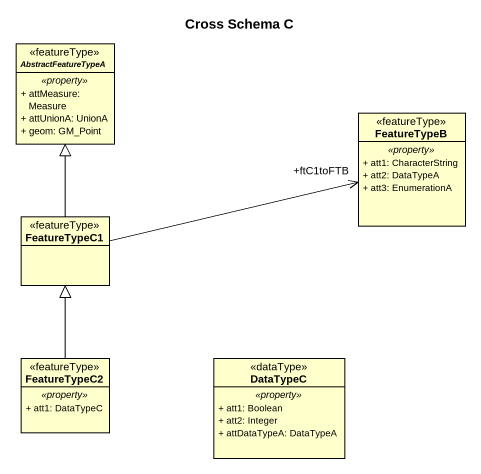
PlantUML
@startuml
title Cross Schema C
hide circle
hide empty members
skinparam classAttributeIconSize 0
abstract class AbstractFeatureTypeA <<featureType>> {
  .. <<property>> ..
  + attMeasure: Measure
  + attUnionA: UnionA
  + geom: GM_Point
}
class FeatureTypeB <<featureType>> {
  .. <<property>> ..
  + att1: CharacterString
  + att2: DataTypeA
  + att3: EnumerationA
}
class FeatureTypeC1 <<featureType>>
class FeatureTypeC2 <<featureType>> {
  .. <<property>> ..
  + att1: DataTypeC
}
class DataTypeC <<dataType>> {
  .. <<property>> ..
  + att1: Boolean
  + att2: Integer
  + attDataTypeA: DataTypeA
}
FeatureTypeC1 -up-|> AbstractFeatureTypeA
FeatureTypeC1 -right-> "+ftC1toFTB" FeatureTypeB
FeatureTypeC2 -up-|> FeatureTypeC1
@enduml
